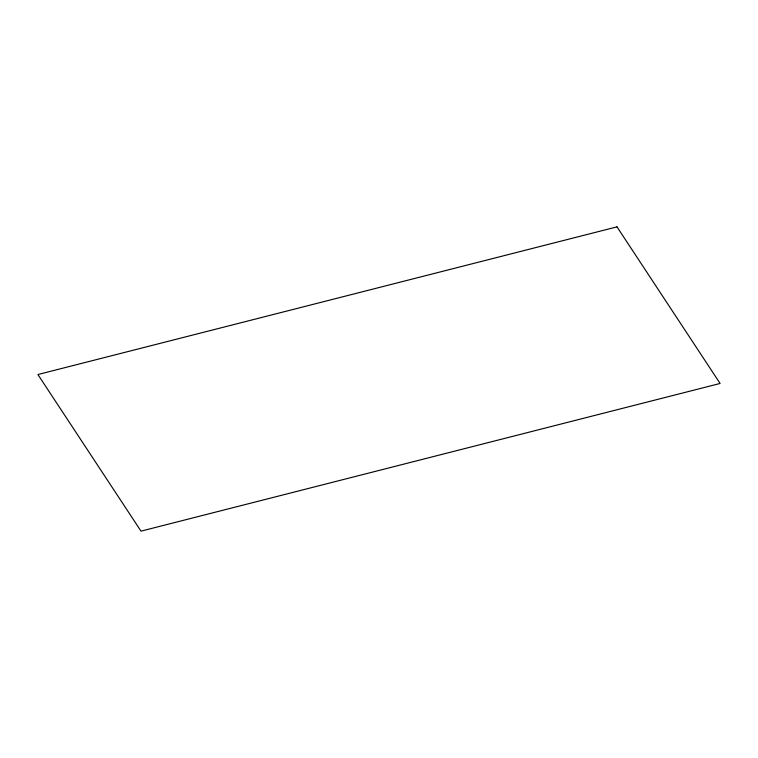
<?xml version="1.0" encoding="UTF-8"?>
<svg xmlns="http://www.w3.org/2000/svg" width="758" height="758" viewBox="0 0 758 758"><rect width="100%" height="100%" fill="white"/><g stroke="black" fill="none" stroke-linecap="round" stroke-linejoin="round"><path stroke-width="1.14" d="M616.993 226.86L37.9 374.537L141.007 531.14L720.1 383.463L616.993 226.86"/></g></svg>
